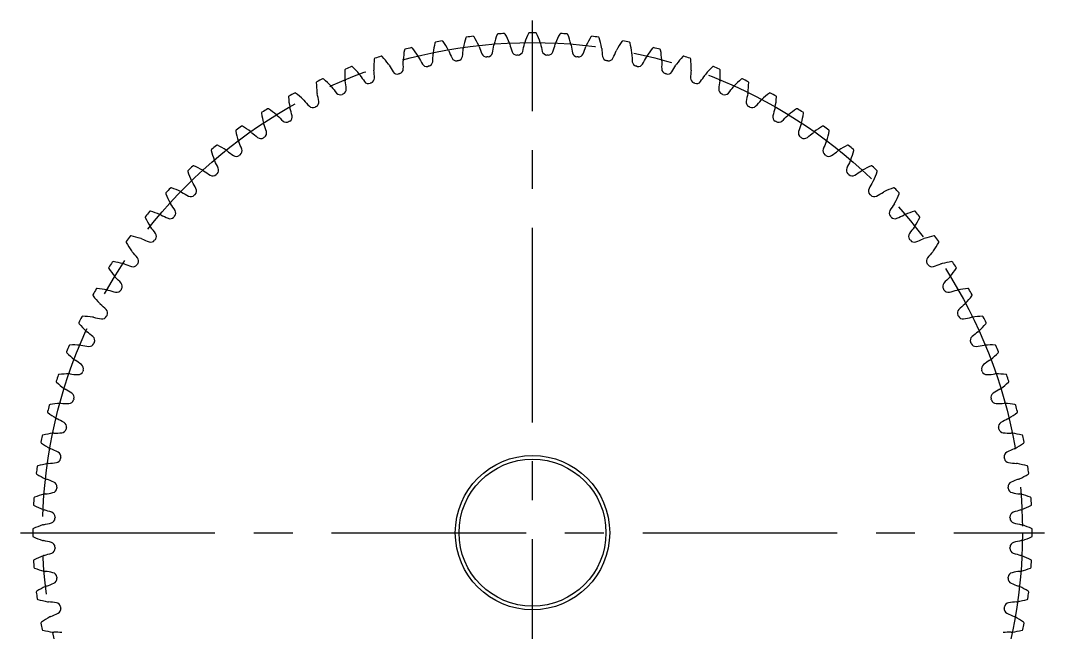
# Model space of a CAD drawing. Extents: x -1 to 152, y -13 to 107.
# Drawn here: x -1 to 82.6, y 42.7 to 92.6 of the extents above; entities that cross this region are included whole.
import ezdxf

# ---------------------------------------------------------------- set-up
doc = ezdxf.new("R2010")
doc.units = 0
doc.header["$LTSCALE"] = 0.5
doc.linetypes.add('CENTER', pattern=[50.8, 31.75, -6.35, 6.35, -6.35])
doc.layers.add('MSM_CENTER', color=1, linetype='CENTER')
doc.layers.add('MSM_CONTINUOUS', color=7, linetype='CONTINUOUS')

msp = doc.modelspace()

# ---------------------------------------------------------------- linework, layer by layer
at = {"layer": 'MSM_CENTER'}
for p, q in [((40.8, 9), (40.8, 92.6)), ((40.8, 9), (40.8, 92.6)), ((-1, 50.8), (82.6, 50.8))]:
    msp.add_line(p, q, dxfattribs=at)
msp.add_circle((40.8, 50.8), 40, dxfattribs=at)
at = {"layer": 'MSM_CONTINUOUS'}
for radius in [6.3, 6]:
    msp.add_circle((40.8, 50.8), radius, dxfattribs=at)
for centre, radius, start, end in [((47.395, 87.823), 12.5, 164.39324, 168.1), ((35.433, 91.165), 0.08, 97.57344, 164.39324), ((40.8, 50.8), 40.8, 96.82656, 97.57344), ((35.96, 91.231), 0.08, 30.00676, 96.82656), ((25.205, 85.02), 12.5, 26.3, 30.00676), ((49.707, 87.336), 12.5, 160.79324, 164.5), ((37.978, 91.422), 0.08, 93.97344, 160.79324), ((40.8, 50.8), 40.8, 93.22656, 93.97344), ((38.508, 91.455), 0.08, 26.40676, 93.22656), ((27.384, 85.932), 12.5, 22.7, 26.40676), ((51.984, 86.705), 12.5, 157.19324, 160.9), ((40.535, 91.519), 0.08, 90.37344, 157.19324), ((40.8, 50.8), 40.8, 89.62656, 90.37344), ((41.065, 91.519), 0.08, 22.80676, 89.62656), ((29.616, 86.705), 12.5, 19.1, 22.80676), ((54.216, 85.932), 12.5, 153.59324, 157.3), ((43.092, 91.455), 0.08, 86.77344, 153.59324), ((40.8, 50.8), 40.8, 86.02656, 86.77344), ((43.622, 91.422), 0.08, 19.20676, 86.02656), ((31.893, 87.336), 12.5, 15.5, 19.20676), ((56.395, 85.02), 12.5, 149.99324, 153.7), ((45.64, 91.231), 0.08, 83.17344, 149.99324), ((40.8, 50.8), 40.8, 82.42656, 83.17344), ((46.167, 91.165), 0.08, 15.60676, 82.42656), ((34.205, 87.823), 12.5, 11.9, 15.60676), ((40.8, 50.8), 40.8, 104.02656, 104.77344), ((30.931, 90.306), 0.08, 37.20676, 104.02656), ((21.039, 82.796), 12.5, 33.5, 37.20676), ((45.058, 88.164), 12.5, 167.99324, 171.7), ((32.909, 90.748), 0.08, 101.17344, 167.99324), ((40.8, 50.8), 40.8, 100.42656, 101.17344), ((33.431, 90.848), 0.08, 33.60676, 100.42656), ((23.087, 83.973), 12.5, 29.9, 33.60676), ((25.18, 91.068), 10, 351.94533, 355.67699), ((35.815, 90.264), 0.665, 168.09996, 175.67695), ((35.815, 90.264), 0.665, 18.72305, 26.30005), ((45.915, 93.687), 10, 198.72301, 202.45467), ((27.739, 91.969), 10, 348.34533, 352.07699), ((38.302, 90.499), 0.665, 164.49994, 172.07695), ((38.302, 90.499), 0.665, 15.12305, 22.70005), ((48.598, 93.281), 10, 195.12301, 198.85467), ((30.35, 92.708), 10, 344.74533, 348.47699), ((40.8, 90.577), 0.665, 160.89994, 168.47695), ((40.8, 90.577), 0.665, 11.52305, 19.10005), ((51.25, 92.708), 10, 191.52301, 195.25467), ((33.002, 93.281), 10, 341.14533, 344.87699), ((43.298, 90.499), 0.665, 157.29996, 164.87695), ((43.298, 90.499), 0.665, 7.92305, 15.50004), ((53.861, 91.969), 10, 187.92301, 191.65467), ((35.685, 93.687), 10, 337.54533, 341.27699), ((45.785, 90.264), 0.665, 153.69996, 161.27695), ((45.785, 90.264), 0.665, 4.32305, 11.90004), ((56.42, 91.068), 10, 184.32301, 188.05467), ((58.513, 83.973), 12.5, 146.39324, 150.1), ((48.169, 90.848), 0.08, 79.57344, 146.39324), ((40.8, 50.8), 40.8, 78.82656, 79.57344), ((48.691, 90.748), 0.08, 12.00676, 78.82656), ((36.542, 88.164), 12.5, 8.3, 12.00676), ((60.561, 82.796), 12.5, 142.79324, 146.5), ((50.669, 90.306), 0.08, 75.97344, 142.79324), ((40.8, 50.8), 40.8, 75.22656, 75.97344), ((27.965, 89.444), 0.08, 108.37344, 175.19324), ((40.8, 50.8), 40.8, 107.62656, 108.37344), ((28.47, 89.608), 0.08, 40.80676, 107.62658), ((19.069, 81.492), 12.5, 37.1, 40.80676), ((42.703, 88.358), 12.5, 171.59324, 175.3), ((30.416, 90.174), 0.08, 104.77344, 171.59324), ((30.908, 89.328), 0.665, 25.92305, 33.50005), ((40.5, 93.99), 10, 205.92301, 209.65467), ((22.682, 90.008), 10, 355.54533, 359.27699), ((33.346, 89.873), 0.665, 171.69996, 179.27695), ((33.346, 89.873), 0.665, 22.32305, 29.90005), ((43.212, 93.924), 10, 202.32301, 206.05467), ((34.588, 89.707), 0.4, 206.05469, 279.07187), ((34.685, 89.723), 0.4, 278.92812, 351.9453), ((37.043, 90.02), 0.4, 202.45466, 275.47187), ((40.8, 50.8), 39, 95.32813, 95.47187), ((37.141, 90.03), 0.4, 275.32812, 348.3453), ((39.513, 90.179), 0.4, 198.85469, 271.87187), ((40.8, 50.8), 39, 91.72813, 91.87187), ((39.612, 90.182), 0.4, 271.72815, 344.7453), ((41.988, 90.182), 0.4, 195.25466, 268.27187), ((40.8, 50.8), 39, 88.12813, 88.27187), ((42.087, 90.179), 0.4, 268.12812, 341.14533), ((44.459, 90.03), 0.4, 191.65467, 264.67187), ((40.8, 50.8), 39, 84.52813, 84.67187), ((44.557, 90.02), 0.4, 264.52812, 337.54533), ((46.915, 89.723), 0.4, 188.05467, 261.07187), ((47.012, 89.707), 0.4, 260.92812, 333.94533), ((38.388, 93.924), 10, 333.94533, 337.67699), ((48.254, 89.873), 0.665, 150.09996, 157.67695), ((48.254, 89.873), 0.665, 0.72305, 8.30004), ((58.918, 90.008), 10, 180.72301, 184.45467), ((41.1, 93.99), 10, 330.34533, 334.07699), ((50.692, 89.328), 0.665, 146.49996, 154.07695), ((51.184, 90.174), 0.08, 8.40676, 75.22656), ((38.897, 88.358), 12.5, 4.7, 8.40676), ((62.531, 81.492), 12.5, 139.19324, 142.9), ((53.13, 89.608), 0.08, 72.37344, 139.19324), ((40.8, 50.8), 40.8, 71.62656, 72.37344), ((53.635, 89.444), 0.08, 4.80676, 71.62656), ((25.564, 88.562), 0.08, 111.97344, 178.79324), ((40.8, 50.8), 40.8, 111.22656, 111.97344), ((26.057, 88.757), 0.08, 44.40676, 111.22656), ((17.184, 80.067), 12.5, 40.7, 44.40676), ((40.341, 88.403), 12.5, 175.19324, 178.9), ((28.508, 88.631), 0.665, 178.89996, 186.47695), ((28.508, 88.631), 0.665, 29.52305, 37.10005), ((37.788, 93.886), 10, 209.52301, 213.25467), ((29.855, 88.649), 0.4, 286.12812, 359.1453), ((30.908, 89.328), 0.665, 175.29996, 182.87695), ((20.256, 88.793), 10, 359.14533, 2.87699), ((32.157, 89.24), 0.4, 209.65469, 282.67187), ((40.8, 50.8), 39, 102.52813, 102.67187), ((32.253, 89.262), 0.4, 282.52812, 355.54533), ((40.8, 50.8), 39, 98.92813, 99.07187), ((40.8, 50.8), 39, 80.92813, 81.07187), ((49.347, 89.262), 0.4, 184.45467, 257.47187), ((40.8, 50.8), 39, 77.32813, 77.47187), ((49.443, 89.24), 0.4, 257.32812, 330.34533), ((61.344, 88.793), 10, 177.12301, 180.85467), ((51.745, 88.649), 0.4, 180.85467, 253.87187), ((50.692, 89.328), 0.665, 357.12305, 4.70004), ((43.812, 93.886), 10, 326.74533, 330.47699), ((53.092, 88.631), 0.665, 142.89996, 150.47695), ((41.259, 88.403), 12.5, 1.1, 4.80676), ((53.092, 88.631), 0.665, 353.52305, 1.10004), ((64.416, 80.067), 12.5, 135.59324, 139.3), ((55.543, 88.757), 0.08, 68.77344, 135.59324), ((40.8, 50.8), 40.8, 68.02656, 68.77344), ((56.036, 88.562), 0.08, 1.20676, 68.02656), ((40.8, 50.8), 40.8, 114.82656, 115.57344), ((23.703, 87.757), 0.08, 48.00676, 114.82656), ((15.393, 78.526), 12.5, 44.3, 48.00676), ((37.981, 88.3), 12.5, 178.79324, 182.5), ((26.157, 87.784), 0.665, 33.12305, 40.70005), ((35.089, 93.612), 10, 213.12301, 216.85467), ((27.5, 87.887), 0.4, 289.72816, 2.74533), ((17.911, 87.428), 10, 2.74533, 6.47699), ((29.76, 88.622), 0.4, 213.25469, 286.27187), ((40.8, 50.8), 39, 106.12813, 106.27187), ((40.8, 50.8), 39, 73.72813, 73.87187), ((51.84, 88.622), 0.4, 253.72812, 326.74533), ((63.689, 87.428), 10, 173.52301, 177.25467), ((54.1, 87.887), 0.4, 177.25467, 250.27187), ((46.511, 93.612), 10, 323.14533, 326.87699), ((55.443, 87.784), 0.665, 139.29996, 146.87695), ((43.619, 88.3), 12.5, 357.5, 1.20676), ((66.207, 78.526), 12.5, 131.99324, 135.7), ((57.897, 87.757), 0.08, 65.17344, 131.99324), ((40.8, 50.8), 40.8, 64.42656, 65.17344), ((23.222, 87.531), 0.08, 115.57344, 182.39324), ((35.632, 88.049), 12.5, 182.39324, 186.1), ((23.864, 86.792), 0.665, 36.72305, 44.30005), ((32.412, 93.169), 10, 216.72301, 220.45467), ((25.198, 86.979), 0.4, 293.32812, 6.34533), ((26.157, 87.784), 0.665, 182.49996, 190.07695), ((15.657, 85.918), 10, 6.34533, 10.07699), ((27.407, 87.854), 0.4, 216.85468, 289.87187), ((40.8, 50.8), 39, 109.72813, 109.87187), ((40.8, 50.8), 39, 70.12813, 70.27187), ((54.193, 87.854), 0.4, 250.12812, 323.14533), ((56.402, 86.979), 0.4, 173.65467, 246.67187), ((65.943, 85.918), 10, 169.92301, 173.65467), ((55.443, 87.784), 0.665, 349.92305, 357.50004), ((49.188, 93.169), 10, 319.54533, 323.27699), ((57.736, 86.792), 0.665, 135.69996, 143.27695), ((45.968, 88.049), 12.5, 353.9, 357.60676), ((58.378, 87.531), 0.08, 357.60676, 64.42656), ((20.951, 86.355), 0.08, 119.17344, 185.99324), ((33.303, 87.651), 12.5, 185.99324, 189.7), ((40.8, 50.8), 40.8, 118.42656, 119.17344), ((21.416, 86.61), 0.08, 51.60676, 118.42656), ((13.702, 76.876), 12.5, 47.9, 51.60676), ((21.637, 85.657), 0.665, 40.32305, 47.90005), ((23.864, 86.792), 0.665, 186.09996, 193.67695), ((13.501, 84.27), 10, 9.94533, 13.67699), ((25.107, 86.94), 0.4, 220.45468, 293.47187), ((40.8, 50.8), 39, 113.32813, 113.47187), ((40.8, 50.8), 39, 66.52813, 66.67187), ((56.493, 86.94), 0.4, 246.52812, 319.54533), ((68.099, 84.27), 10, 166.32301, 170.05467), ((57.736, 86.792), 0.665, 346.32305, 353.90004), ((59.963, 85.657), 0.665, 132.09996, 139.67695), ((67.898, 76.876), 12.5, 128.39324, 132.1), ((60.184, 86.61), 0.08, 61.57344, 128.39324), ((40.8, 50.8), 40.8, 60.82656, 61.57344), ((48.297, 87.651), 12.5, 350.3, 354.00676), ((60.649, 86.355), 0.08, 354.00676, 60.82656), ((40.8, 50.8), 40.8, 122.02656, 122.77344), ((19.206, 85.323), 0.08, 55.20676, 122.02656), ((12.119, 75.123), 12.5, 51.5, 55.20676), ((21.637, 85.657), 0.665, 189.69996, 197.27695), ((11.453, 82.49), 10, 13.54533, 17.27699), ((29.768, 92.559), 10, 220.32301, 224.05467), ((22.869, 85.883), 0.4, 224.05468, 297.07187), ((40.8, 50.8), 39, 116.92813, 117.07187), ((22.957, 85.928), 0.4, 296.92812, 9.9453), ((58.643, 85.928), 0.4, 170.05467, 243.07187), ((40.8, 50.8), 39, 62.92813, 63.07187), ((58.731, 85.883), 0.4, 242.92812, 315.94533), ((51.832, 92.559), 10, 315.94533, 319.67699), ((70.147, 82.49), 10, 162.72301, 166.45467), ((59.963, 85.657), 0.665, 342.72305, 350.30004), ((69.481, 75.123), 12.5, 124.79324, 128.5), ((62.394, 85.323), 0.08, 57.97344, 124.79324), ((40.8, 50.8), 40.8, 57.22656, 57.97344), ((18.758, 85.038), 0.08, 122.77344, 189.59324), ((31.004, 87.108), 12.5, 189.59324, 193.3), ((19.486, 84.385), 0.665, 43.92305, 51.50005), ((27.168, 91.783), 10, 223.92301, 227.65467), ((20.786, 84.738), 0.4, 300.52812, 13.54533), ((60.814, 84.738), 0.4, 166.45467, 239.47187), ((54.432, 91.783), 10, 312.34533, 316.07699), ((62.114, 84.385), 0.665, 128.49996, 136.07695), ((50.596, 87.108), 12.5, 346.7, 350.40676), ((62.842, 85.038), 0.08, 350.40676, 57.22656), ((16.651, 83.586), 0.08, 126.37344, 193.19324), ((40.8, 50.8), 40.8, 125.62656, 126.37344), ((17.081, 83.898), 0.08, 58.80676, 125.62656), ((10.648, 73.274), 12.5, 55.1, 58.80676), ((19.486, 84.385), 0.665, 193.29996, 200.87695), ((9.521, 80.585), 10, 17.14533, 20.87699), ((20.701, 84.688), 0.4, 227.65468, 300.67187), ((40.8, 50.8), 39, 120.52813, 120.67187), ((40.8, 50.8), 39, 59.32813, 59.47187), ((60.899, 84.688), 0.4, 239.32812, 312.34533), ((72.079, 80.585), 10, 159.12301, 162.85467), ((62.114, 84.385), 0.665, 339.12305, 346.70004), ((70.952, 73.274), 12.5, 121.19324, 124.9), ((64.519, 83.898), 0.08, 54.37344, 121.19324), ((40.8, 50.8), 40.8, 53.62656, 54.37344), ((64.949, 83.586), 0.08, 346.80676, 53.62656), ((28.743, 86.421), 12.5, 193.19324, 196.9), ((17.419, 82.981), 0.665, 196.89996, 204.47695), ((17.419, 82.981), 0.665, 47.52305, 55.10005), ((24.621, 90.847), 10, 227.52301, 231.25467), ((18.613, 83.359), 0.4, 231.25468, 304.27187), ((40.8, 50.8), 39, 124.12813, 124.27187), ((18.695, 83.415), 0.4, 304.12812, 17.14533), ((62.905, 83.415), 0.4, 162.85467, 235.87187), ((40.8, 50.8), 39, 55.72813, 55.87187), ((62.987, 83.359), 0.4, 235.72812, 308.74533), ((56.979, 90.847), 10, 308.74533, 312.47699), ((64.181, 82.981), 0.665, 124.89996, 132.47695), ((64.181, 82.981), 0.665, 335.52305, 343.10004), ((52.857, 86.421), 12.5, 343.1, 346.80676), ((14.64, 82.005), 0.08, 129.97344, 196.79324), ((26.53, 85.594), 12.5, 196.79324, 200.5), ((40.8, 50.8), 40.8, 129.22656, 129.97344), ((15.049, 82.344), 0.08, 62.40658, 129.22656), ((9.296, 71.336), 12.5, 58.7, 62.40675), ((15.445, 81.449), 0.665, 51.12305, 58.70005), ((22.139, 89.752), 10, 231.12301, 234.85467), ((7.713, 78.562), 10, 20.74533, 24.47699), ((16.691, 81.962), 0.4, 307.72812, 20.7453), ((64.909, 81.962), 0.4, 159.25467, 232.27187), ((73.887, 78.562), 10, 155.52301, 159.25467), ((59.461, 89.752), 10, 305.14533, 308.87699), ((66.155, 81.449), 0.665, 121.29996, 128.87695), ((72.304, 71.336), 12.5, 117.59324, 121.3), ((66.551, 82.344), 0.08, 50.77344, 117.59324), ((40.8, 50.8), 40.8, 50.02656, 50.77344), ((55.07, 85.594), 12.5, 339.5, 343.20676), ((66.96, 82.005), 0.08, 343.20676, 50.02656), ((15.445, 81.449), 0.665, 200.49996, 208.07695), ((6.035, 76.43), 10, 24.34533, 28.07699), ((16.612, 81.902), 0.4, 234.85468, 307.87187), ((40.8, 50.8), 39, 127.72813, 127.87187), ((40.8, 50.8), 39, 52.12813, 52.27187), ((64.988, 81.902), 0.4, 232.12812, 305.14533), ((75.565, 76.43), 10, 151.92301, 155.65467), ((66.155, 81.449), 0.665, 331.92305, 339.50004), ((12.732, 80.301), 0.08, 133.57344, 200.39324), ((24.374, 84.629), 12.5, 200.39324, 204.1), ((40.8, 50.8), 40.8, 132.82656, 133.57344), ((13.119, 80.665), 0.08, 66.00693, 132.82656), ((8.069, 69.318), 12.5, 62.3, 66.00676), ((13.57, 79.797), 0.665, 54.72305, 62.30005), ((19.73, 88.503), 10, 234.72301, 238.45467), ((14.781, 80.387), 0.4, 311.32812, 24.34533), ((66.819, 80.387), 0.4, 155.65467, 228.67187), ((61.87, 88.503), 10, 301.54533, 305.27699), ((68.03, 79.797), 0.665, 117.69996, 125.27695), ((73.531, 69.318), 12.5, 113.99324, 117.7), ((68.481, 80.665), 0.08, 47.17344, 113.99324), ((40.8, 50.8), 40.8, 46.42656, 47.17344), ((57.226, 84.629), 12.5, 335.9, 339.60676), ((68.868, 80.301), 0.08, 339.60676, 46.42656), ((13.57, 79.797), 0.665, 204.09996, 211.67695), ((4.494, 74.196), 10, 27.94533, 31.67699), ((14.707, 80.322), 0.4, 238.45469, 311.47187), ((40.8, 50.8), 39, 131.32813, 131.47187), ((40.8, 50.8), 39, 48.52813, 48.67187), ((66.893, 80.322), 0.4, 228.52812, 301.54533), ((77.106, 74.196), 10, 148.32301, 152.05467), ((68.03, 79.797), 0.665, 328.32305, 335.90004), ((40.8, 50.8), 40.8, 136.42656, 137.17344), ((11.299, 78.868), 0.08, 69.60676, 136.42656), ((6.971, 67.226), 12.5, 65.9, 69.60676), ((11.803, 78.03), 0.665, 58.32305, 65.90005), ((17.404, 87.106), 10, 238.32301, 242.05467), ((12.975, 78.695), 0.4, 314.92811, 27.94533), ((68.625, 78.695), 0.4, 152.05467, 225.07187), ((64.196, 87.106), 10, 297.94533, 301.67699), ((69.797, 78.03), 0.665, 114.09996, 121.67695), ((74.629, 67.226), 12.5, 110.39324, 114.1), ((70.301, 78.868), 0.08, 43.57344, 110.39324), ((40.8, 50.8), 40.8, 42.82656, 43.57344), ((10.935, 78.481), 0.08, 137.17344, 203.99324), ((22.282, 83.531), 12.5, 203.99324, 207.7), ((12.905, 78.625), 0.4, 242.05468, 315.07187), ((40.8, 50.8), 39, 134.92813, 135.07187), ((40.8, 50.8), 39, 44.92813, 45.07187), ((68.695, 78.625), 0.4, 224.92812, 297.94533), ((59.318, 83.531), 12.5, 332.3, 336.00676), ((70.665, 78.481), 0.08, 336.00676, 42.82656), ((40.8, 50.8), 40.8, 140.02656, 140.77344), ((9.595, 76.96), 0.08, 73.20693, 140.02656), ((6.006, 65.07), 12.5, 69.5, 73.20676), ((11.803, 78.03), 0.665, 207.69996, 215.27695), ((3.097, 71.87), 10, 31.54533, 35.27699), ((11.278, 76.893), 0.4, 318.52811, 31.54533), ((70.322, 76.893), 0.4, 148.45467, 221.47187), ((78.503, 71.87), 10, 144.72301, 148.45467), ((69.797, 78.03), 0.665, 324.72305, 332.30004), ((75.594, 65.07), 12.5, 106.79324, 110.5), ((72.005, 76.96), 0.08, 39.97344, 106.79324), ((40.8, 50.8), 40.8, 39.22656, 39.97344), ((9.256, 76.551), 0.08, 140.77344, 207.59324), ((20.264, 82.304), 12.5, 207.59324, 211.3), ((10.151, 76.155), 0.665, 61.92305, 69.50005), ((15.17, 85.565), 10, 241.92301, 245.65467), ((11.213, 76.819), 0.4, 245.65469, 318.67187), ((40.8, 50.8), 39, 138.52813, 138.67187), ((40.8, 50.8), 39, 41.32813, 41.47187), ((70.387, 76.819), 0.4, 221.32812, 294.34533), ((66.43, 85.565), 10, 294.34533, 298.07699), ((71.449, 76.155), 0.665, 110.49996, 118.07695), ((61.336, 82.304), 12.5, 328.7, 332.40676), ((72.344, 76.551), 0.08, 332.40676, 39.22656), ((10.151, 76.155), 0.665, 211.29996, 218.87695), ((1.848, 69.461), 10, 35.14533, 38.87699), ((79.752, 69.461), 10, 141.12301, 144.85467), ((71.449, 76.155), 0.665, 321.12305, 328.70004), ((7.702, 74.519), 0.08, 144.37344, 211.19324), ((18.326, 80.952), 12.5, 211.19324, 214.9), ((40.8, 50.8), 40.8, 143.62656, 144.37344), ((8.014, 74.949), 0.08, 76.80676, 143.62656), ((5.179, 62.857), 12.5, 73.1, 76.80676), ((8.619, 74.181), 0.665, 65.52305, 73.10005), ((13.038, 83.887), 10, 245.52301, 249.25467), ((9.638, 74.909), 0.4, 249.25468, 322.27187), ((40.8, 50.8), 39, 142.12813, 142.27187), ((9.698, 74.988), 0.4, 322.12811, 35.1453), ((71.902, 74.988), 0.4, 144.85467, 217.87187), ((40.8, 50.8), 39, 37.72813, 37.87187), ((71.962, 74.909), 0.4, 217.72812, 290.74533), ((68.562, 83.887), 10, 290.74533, 294.47699), ((72.981, 74.181), 0.665, 106.89996, 114.47695), ((76.421, 62.857), 12.5, 103.19324, 106.9), ((63.274, 80.952), 12.5, 325.1, 328.80676), ((73.586, 74.949), 0.08, 36.37344, 103.19324), ((40.8, 50.8), 40.8, 35.62656, 36.37344), ((73.898, 74.519), 0.08, 328.80676, 35.62656), ((8.619, 74.181), 0.665, 214.89996, 222.47695), ((0.753, 66.979), 10, 38.74533, 42.47699), ((80.847, 66.979), 10, 137.52301, 141.25467), ((72.981, 74.181), 0.665, 317.52305, 325.10004), ((40.8, 50.8), 40.8, 147.22656, 147.97344), ((6.562, 72.842), 0.08, 80.40676, 147.22656), ((4.492, 60.596), 12.5, 76.7, 80.40676), ((7.215, 72.114), 0.665, 69.12305, 76.70005), ((11.015, 82.079), 10, 249.12301, 252.85467), ((40.8, 50.8), 39, 145.72813, 145.87187), ((8.241, 72.987), 0.4, 325.72811, 38.74533), ((73.359, 72.987), 0.4, 141.25467, 214.27187), ((40.8, 50.8), 39, 34.12813, 34.27187), ((70.585, 82.079), 10, 287.14533, 290.87699), ((74.385, 72.114), 0.665, 103.29996, 110.87695), ((77.108, 60.596), 12.5, 99.59324, 103.3), ((75.038, 72.842), 0.08, 32.77344, 99.59324), ((40.8, 50.8), 40.8, 32.02656, 32.77344), ((6.277, 72.394), 0.08, 147.97344, 214.79324), ((16.477, 79.481), 12.5, 214.79324, 218.5), ((8.185, 72.905), 0.4, 252.85468, 325.87187), ((73.415, 72.905), 0.4, 214.12812, 287.14533), ((65.123, 79.481), 12.5, 321.5, 325.20676), ((75.323, 72.394), 0.08, 325.20676, 32.02656), ((7.215, 72.114), 0.665, 218.49996, 226.07695), ((-0.183, 64.432), 10, 42.34533, 46.07699), ((6.912, 70.899), 0.4, 329.32811, 42.34533), ((74.688, 70.899), 0.4, 137.65467, 210.67187), ((81.783, 64.432), 10, 133.92301, 137.65467), ((74.385, 72.114), 0.665, 313.92305, 321.50004), ((40.8, 50.8), 40.8, 150.82656, 151.57344), ((5.245, 70.649), 0.08, 84.00693, 150.82656), ((3.949, 58.297), 12.5, 80.3, 84.00676), ((5.943, 69.963), 0.665, 72.72305, 80.30005), ((9.11, 80.147), 10, 252.72301, 256.45467), ((6.862, 70.814), 0.4, 256.45468, 329.47187), ((40.8, 50.8), 39, 149.32813, 149.47187), ((40.8, 50.8), 39, 30.52813, 30.67187), ((74.738, 70.814), 0.4, 210.52812, 283.54533), ((72.49, 80.147), 10, 283.54533, 287.27699), ((75.657, 69.963), 0.665, 99.69996, 107.27695), ((77.651, 58.297), 12.5, 95.99324, 99.7), ((76.355, 70.649), 0.08, 29.17344, 95.99324), ((40.8, 50.8), 40.8, 28.42656, 29.17344), ((4.99, 70.184), 0.08, 151.57344, 218.39324), ((14.724, 77.898), 12.5, 218.39324, 222.1), ((5.943, 69.963), 0.665, 222.09996, 229.67695), ((-0.959, 61.832), 10, 45.94533, 49.67699), ((82.559, 61.832), 10, 130.32301, 134.05467), ((75.657, 69.963), 0.665, 310.32305, 317.90004), ((66.876, 77.898), 12.5, 317.9, 321.60676), ((76.61, 70.184), 0.08, 321.60676, 28.42656), ((5.717, 68.731), 0.4, 332.92811, 45.94533), ((75.883, 68.731), 0.4, 134.05467, 207.07187), ((3.843, 67.897), 0.08, 155.17344, 221.99324), ((40.8, 50.8), 40.8, 154.42656, 155.17344), ((13.074, 76.207), 12.5, 221.99324, 225.7), ((4.069, 68.378), 0.08, 87.60693, 154.42656), ((3.551, 55.968), 12.5, 83.9, 87.60676), ((4.808, 67.736), 0.665, 76.32305, 83.90005), ((7.33, 78.099), 10, 256.32301, 260.05467), ((5.672, 68.643), 0.4, 260.05468, 333.07187), ((40.8, 50.8), 39, 152.92813, 153.07187), ((40.8, 50.8), 39, 26.92813, 27.07187), ((75.928, 68.643), 0.4, 206.92812, 279.94533), ((74.27, 78.099), 10, 279.94533, 283.67699), ((76.792, 67.736), 0.665, 96.09996, 103.67695), ((78.049, 55.968), 12.5, 92.39324, 96.1), ((68.526, 76.207), 12.5, 314.3, 318.00676), ((77.531, 68.378), 0.08, 25.57344, 92.39324), ((40.8, 50.8), 40.8, 24.82656, 25.57344), ((77.757, 67.897), 0.08, 318.00676, 24.82656), ((4.808, 67.736), 0.665, 225.69996, 233.27695), ((-1.569, 59.188), 10, 49.54533, 53.27699), ((83.169, 59.188), 10, 126.72301, 130.45467), ((76.792, 67.736), 0.665, 306.72305, 314.30004), ((40.8, 50.8), 40.8, 158.02656, 158.77344), ((3.038, 66.036), 0.08, 91.20676, 158.02656), ((3.3, 53.619), 12.5, 87.5, 91.20676), ((3.816, 65.443), 0.665, 79.92305, 87.50005), ((5.682, 75.943), 10, 259.92301, 263.65467), ((4.621, 66.402), 0.4, 263.65468, 336.67187), ((4.66, 66.493), 0.4, 336.52811, 49.54533), ((40.8, 50.8), 39, 156.52813, 156.67187), ((76.94, 66.493), 0.4, 130.45467, 203.47187), ((40.8, 50.8), 39, 23.32813, 23.47187), ((76.979, 66.402), 0.4, 203.32812, 276.34533), ((75.918, 75.943), 10, 276.34533, 280.07699), ((77.784, 65.443), 0.665, 92.49996, 100.07695), ((78.3, 53.619), 12.5, 88.79324, 92.5), ((78.562, 66.036), 0.08, 21.97344, 88.79324), ((40.8, 50.8), 40.8, 21.22656, 21.97344), ((2.843, 65.543), 0.08, 158.77344, 225.59324), ((11.533, 74.416), 12.5, 225.59324, 229.3), ((70.067, 74.416), 12.5, 310.7, 314.40676), ((78.757, 65.543), 0.08, 314.40676, 21.22656), ((3.816, 65.443), 0.665, 229.29996, 236.87695), ((-2.012, 56.511), 10, 53.14533, 56.87699), ((3.746, 64.193), 0.4, 340.12811, 53.1453), ((77.854, 64.193), 0.4, 126.85467, 199.87187), ((83.612, 56.511), 10, 123.12301, 126.85467), ((77.784, 65.443), 0.665, 303.12305, 310.70004), ((40.8, 50.8), 40.8, 161.62656, 162.37344), ((2.156, 63.635), 0.08, 94.80658, 161.62656), ((3.197, 51.259), 12.5, 91.1, 94.80675), ((2.969, 63.092), 0.665, 83.52305, 91.10005), ((4.172, 73.689), 10, 263.52301, 267.25467), ((3.713, 64.1), 0.4, 267.25468, 340.27187), ((40.8, 50.8), 39, 160.12813, 160.27187), ((40.8, 50.8), 39, 19.72813, 19.87187), ((77.887, 64.1), 0.4, 199.72812, 272.74533), ((77.428, 73.689), 10, 272.74533, 276.47699), ((78.631, 63.092), 0.665, 88.89996, 96.47695), ((78.403, 51.259), 12.5, 85.19324, 88.9), ((79.444, 63.635), 0.08, 18.37344, 85.19324), ((40.8, 50.8), 40.8, 17.62656, 18.37344), ((1.992, 63.13), 0.08, 162.37344, 229.19324), ((10.108, 72.531), 12.5, 229.19324, 232.9), ((71.492, 72.531), 12.5, 307.1, 310.80676), ((79.608, 63.13), 0.08, 310.80676, 17.62656), ((2.969, 63.092), 0.665, 232.89996, 240.47695), ((-2.286, 53.812), 10, 56.74533, 60.47699), ((2.978, 61.84), 0.4, 343.72812, 56.7453), ((78.622, 61.84), 0.4, 123.25467, 196.27187), ((83.886, 53.812), 10, 119.52301, 123.25467), ((78.631, 63.092), 0.665, 299.52305, 307.10004), ((40.8, 50.8), 40.8, 165.22656, 165.97344), ((1.426, 61.184), 0.08, 98.40676, 165.22656), ((3.242, 48.897), 12.5, 94.7, 98.40676), ((2.272, 60.692), 0.665, 87.12305, 94.70005), ((2.807, 71.344), 10, 267.12301, 270.85467), ((2.951, 61.745), 0.4, 270.85466, 343.87187), ((40.8, 50.8), 39, 163.72813, 163.87187), ((40.8, 50.8), 39, 16.12813, 16.27187), ((78.649, 61.745), 0.4, 196.12811, 269.14533), ((78.793, 71.344), 10, 269.14533, 272.87699), ((79.328, 60.692), 0.665, 85.29996, 92.87695), ((78.358, 48.897), 12.5, 81.59324, 85.3), ((80.174, 61.184), 0.08, 14.77344, 81.59324), ((40.8, 50.8), 40.8, 14.02656, 14.77344), ((1.294, 60.669), 0.08, 165.97344, 232.79324), ((8.804, 70.561), 12.5, 232.79324, 236.5), ((72.796, 70.561), 12.5, 303.5, 307.20676), ((80.306, 60.669), 0.08, 307.20676, 14.02656), ((2.272, 60.692), 0.665, 236.49996, 244.07695), ((-2.39, 51.1), 10, 60.34533, 64.07699), ((2.36, 59.443), 0.4, 347.32812, 60.3453), ((79.24, 59.443), 0.4, 119.65467, 192.67187), ((83.99, 51.1), 10, 115.92301, 119.65467), ((79.328, 60.692), 0.665, 295.92305, 303.50004), ((40.8, 50.8), 40.8, 168.82656, 169.57344), ((0.852, 58.691), 0.08, 102.00658, 168.82658), ((3.436, 46.542), 12.5, 98.3, 102.00675), ((1.727, 58.254), 0.665, 90.72305, 98.30005), ((1.592, 68.918), 10, 270.72301, 274.45467), ((2.338, 59.347), 0.4, 274.45468, 347.47187), ((40.8, 50.8), 39, 167.32813, 167.47187), ((40.8, 50.8), 39, 12.52813, 12.67187), ((79.262, 59.347), 0.4, 192.52812, 265.54533), ((80.008, 68.918), 10, 265.54533, 269.27699), ((79.873, 58.254), 0.665, 81.69996, 89.27695), ((78.164, 46.542), 12.5, 77.99324, 81.7), ((80.748, 58.691), 0.08, 11.17344, 77.99324), ((40.8, 50.8), 40.8, 10.42656, 11.17344), ((0.752, 58.169), 0.08, 169.57344, 236.39324), ((7.627, 68.513), 12.5, 236.39324, 240.1), ((73.973, 68.513), 12.5, 299.9, 303.60676), ((80.848, 58.169), 0.08, 303.60676, 10.42653), ((1.727, 58.254), 0.665, 240.09996, 247.67695), ((-2.324, 48.388), 10, 63.94533, 67.67699), ((1.877, 56.915), 0.4, 278.05466, 351.07187), ((1.893, 57.012), 0.4, 350.92812, 63.9453), ((40.8, 50.8), 39, 170.92813, 171.07187), ((79.707, 57.012), 0.4, 116.05467, 189.07187), ((40.8, 50.8), 39, 8.92813, 9.07187), ((79.723, 56.915), 0.4, 188.92811, 261.94533), ((83.924, 48.388), 10, 112.32301, 116.05467), ((79.873, 58.254), 0.665, 292.32305, 299.90004), ((40.8, 50.8), 40.8, 172.42656, 173.17344), ((0.435, 56.167), 0.08, 105.60693, 172.42656), ((3.777, 44.205), 12.5, 101.9, 105.60676), ((1.336, 55.785), 0.665, 94.32305, 101.90005), ((0.532, 66.42), 10, 274.32301, 278.05467), ((81.068, 66.42), 10, 261.94533, 265.67699), ((80.264, 55.785), 0.665, 78.09996, 85.67695), ((77.823, 44.205), 12.5, 74.39324, 78.1), ((81.165, 56.167), 0.08, 7.57344, 74.39324), ((40.8, 50.8), 40.8, 6.82656, 7.57344), ((0.369, 55.64), 0.08, 173.17344, 239.99324), ((6.58, 66.395), 12.5, 239.99324, 243.7), ((1.336, 55.785), 0.665, 243.69996, 251.27695), ((80.264, 55.785), 0.665, 288.72305, 296.30004), ((75.02, 66.395), 12.5, 296.3, 300.00676), ((81.231, 55.64), 0.08, 300.00676, 6.82653), ((-2.087, 45.685), 10, 67.54533, 71.27699), ((1.57, 54.459), 0.4, 281.65467, 354.67187), ((1.58, 54.557), 0.4, 354.52812, 67.5453), ((40.8, 50.8), 39, 174.52813, 174.67187), ((80.02, 54.557), 0.4, 112.45467, 185.47187), ((40.8, 50.8), 39, 5.32813, 5.47187), ((80.03, 54.459), 0.4, 185.32812, 258.34533), ((83.687, 45.685), 10, 108.72301, 112.45467), ((40.8, 50.8), 40.8, 176.02656, 176.77344), ((0.178, 53.622), 0.08, 109.20676, 176.02656), ((4.264, 41.893), 12.5, 105.5, 109.20676), ((1.101, 53.298), 0.665, 97.92305, 105.50005), ((-0.369, 63.861), 10, 277.92301, 281.65467), ((81.969, 63.861), 10, 258.34533, 262.07699), ((80.499, 53.298), 0.665, 74.49996, 82.07695), ((77.336, 41.893), 12.5, 70.79324, 74.5), ((81.422, 53.622), 0.08, 3.97344, 70.79324), ((40.8, 50.8), 40.8, 3.22656, 3.97344), ((0.145, 53.092), 0.08, 176.77344, 243.59324), ((5.668, 64.216), 12.5, 243.59324, 247.3), ((1.101, 53.298), 0.665, 247.29996, 254.87695), ((80.499, 53.298), 0.665, 285.12305, 292.70004), ((75.932, 64.216), 12.5, 292.7, 296.40676), ((81.455, 53.092), 0.08, 296.40676, 3.22656), ((-1.681, 43.002), 10, 71.14533, 74.87699), ((1.418, 51.988), 0.4, 285.25466, 358.27187), ((1.421, 52.087), 0.4, 358.12812, 71.14533), ((40.8, 50.8), 39, 178.12813, 178.27187), ((80.179, 52.087), 0.4, 108.85467, 181.87187), ((40.8, 50.8), 39, 1.72813, 1.87187), ((80.182, 51.988), 0.4, 181.72812, 254.74533), ((83.281, 43.002), 10, 105.12301, 108.85467), ((40.8, 50.8), 40.8, 179.62656, 180.37344), ((0.081, 51.065), 0.08, 112.80676, 179.62658), ((4.895, 39.616), 12.5, 109.1, 112.80676), ((1.023, 50.8), 0.665, 101.52305, 109.10005), ((-1.108, 61.25), 10, 281.52301, 285.25467), ((82.708, 61.25), 10, 254.74533, 258.47699), ((80.577, 50.8), 0.665, 70.89996, 78.47695), ((76.705, 39.616), 12.5, 67.19324, 70.9), ((81.519, 51.065), 0.08, 0.37344, 67.19324), ((40.8, 50.8), 40.8, 359.62656, 0.37344), ((0.081, 50.535), 0.08, 180.37344, 247.19324), ((4.895, 61.984), 12.5, 247.19324, 250.9), ((1.023, 50.8), 0.665, 250.89996, 258.47695), ((80.577, 50.8), 0.665, 281.52305, 289.10004), ((76.705, 61.984), 12.5, 289.1, 292.80676), ((81.519, 50.535), 0.08, 292.80676, 359.62653), ((-1.108, 40.35), 10, 74.74533, 78.47699), ((1.418, 49.612), 0.4, 1.72812, 74.74533), ((1.421, 49.513), 0.4, 288.85467, 1.87187), ((40.8, 50.8), 39, 181.72813, 181.87187), ((40.8, 50.8), 39, 358.12813, 358.27187), ((80.179, 49.513), 0.4, 178.12812, 251.14533), ((80.182, 49.612), 0.4, 105.25467, 178.27187), ((82.708, 40.35), 10, 101.52301, 105.25467), ((0.145, 48.508), 0.08, 116.40676, 183.22658), ((40.8, 50.8), 40.8, 183.22656, 183.97344), ((5.668, 37.384), 12.5, 112.7, 116.40676), ((1.101, 48.302), 0.665, 105.12305, 112.70005), ((-1.681, 58.598), 10, 285.12301, 288.85467), ((83.281, 58.598), 10, 251.14533, 254.87699), ((80.499, 48.302), 0.665, 67.29996, 74.87695), ((75.932, 37.384), 12.5, 63.59324, 67.3), ((81.455, 48.508), 0.08, 356.77344, 63.59324), ((40.8, 50.8), 40.8, 356.02656, 356.77344), ((0.178, 47.978), 0.08, 183.97344, 250.79324), ((4.264, 59.707), 12.5, 250.79324, 254.5), ((1.101, 48.302), 0.665, 254.49996, 262.07695), ((80.499, 48.302), 0.665, 277.92305, 285.50004), ((77.336, 59.707), 12.5, 285.5, 289.20676), ((81.422, 47.978), 0.08, 289.20676, 356.02653), ((-0.369, 37.739), 10, 78.34533, 82.07699), ((1.57, 47.141), 0.4, 5.32812, 78.34533), ((1.58, 47.043), 0.4, 292.45466, 5.47187), ((40.8, 50.8), 39, 185.32813, 185.47187), ((80.02, 47.043), 0.4, 174.52812, 247.54533), ((40.8, 50.8), 39, 354.52813, 354.67187), ((80.03, 47.141), 0.4, 101.65467, 174.67187), ((81.969, 37.739), 10, 97.92301, 101.65467), ((0.369, 45.96), 0.08, 120.00676, 186.82658), ((6.58, 35.205), 12.5, 116.3, 120.00676), ((1.336, 45.815), 0.665, 108.72305, 116.30005), ((-2.087, 55.915), 10, 288.72301, 292.45467), ((83.687, 55.915), 10, 247.54533, 251.27699), ((80.264, 45.815), 0.665, 63.69996, 71.27695), ((75.02, 35.205), 12.5, 59.99324, 63.7), ((81.231, 45.96), 0.08, 353.17344, 59.99324), ((40.8, 50.8), 40.8, 186.82656, 187.57344), ((0.435, 45.433), 0.08, 187.57344, 254.39324), ((3.777, 57.395), 12.5, 254.39324, 258.1), ((1.336, 45.815), 0.665, 258.09996, 265.67695), ((0.532, 35.18), 10, 81.94533, 85.67699), ((81.068, 35.18), 10, 94.32301, 98.05467), ((80.264, 45.815), 0.665, 274.32305, 281.90004), ((77.823, 57.395), 12.5, 281.9, 285.60676), ((81.165, 45.433), 0.08, 285.60676, 352.42653), ((40.8, 50.8), 40.8, 352.42656, 353.17344), ((1.877, 44.685), 0.4, 8.92811, 81.94533), ((1.893, 44.588), 0.4, 296.05466, 9.07187), ((40.8, 50.8), 39, 188.92813, 189.07187), ((79.707, 44.588), 0.4, 170.92812, 243.94533), ((40.8, 50.8), 39, 350.92813, 351.07187), ((79.723, 44.685), 0.4, 98.05467, 171.07187), ((0.752, 43.431), 0.08, 123.60676, 190.42658), ((7.627, 33.087), 12.5, 119.9, 123.60676), ((1.727, 43.346), 0.665, 112.32305, 119.90005), ((-2.324, 53.212), 10, 292.32301, 296.05467), ((83.924, 53.212), 10, 243.94533, 247.67699), ((79.873, 43.346), 0.665, 60.09996, 67.67695), ((73.973, 33.087), 12.5, 56.39324, 60.1), ((80.848, 43.431), 0.08, 349.57344, 56.39324), ((40.8, 50.8), 40.8, 190.42656, 191.17344), ((0.852, 42.909), 0.08, 191.17344, 257.99324), ((3.436, 55.058), 12.5, 257.99324, 261.7), ((1.727, 43.346), 0.665, 261.69996, 269.27695), ((1.592, 32.682), 10, 85.54533, 89.27699), ((80.008, 32.682), 10, 90.72301, 94.45467), ((79.873, 43.346), 0.665, 270.72305, 278.30004), ((78.164, 55.058), 12.5, 278.3, 282.00676), ((80.748, 42.909), 0.08, 282.00676, 348.82653), ((40.8, 50.8), 40.8, 348.82656, 349.57344)]:
    msp.add_arc(centre, radius, start, end, dxfattribs=at)

doc.saveas('drawing.dxf')
